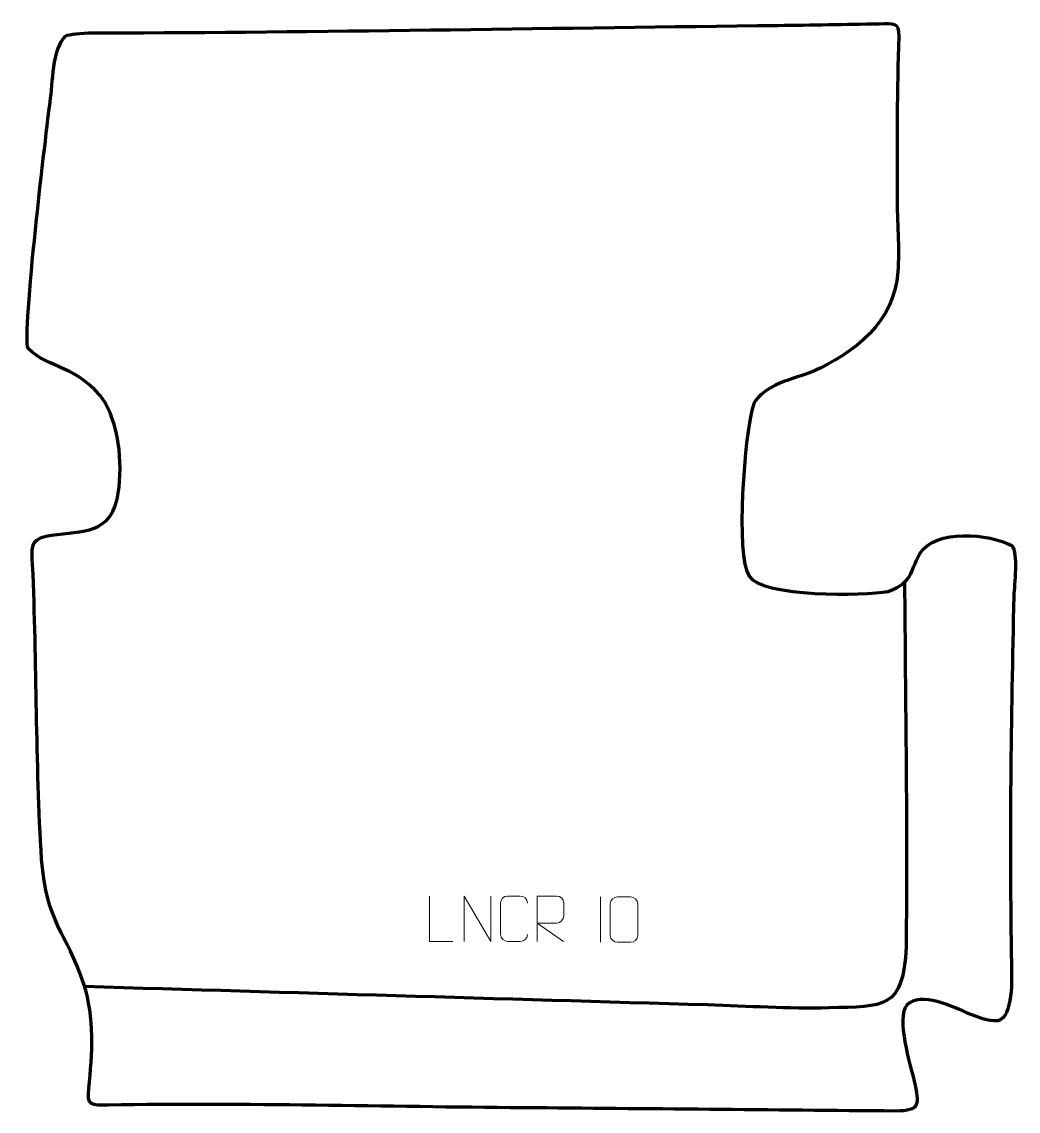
# Model space of a CAD drawing. Header units: millimetres. Extents: x -546 to 2, y 115 to 715.
import ezdxf

# ---------------------------------------------------------------- set-up
doc = ezdxf.new("R2010")
doc.units = ezdxf.units.MM
doc.header["$MEASUREMENT"] = 0
doc.layers.add('layer 2', color=7, linetype='Continuous')
doc.layers.add('layer 3', color=7, linetype='Continuous')

msp = doc.modelspace()

# ---------------------------------------------------------------- linework, layer by layer
at = {"layer": 'layer 2', "color": 142, "lineweight": 158}
msp.add_open_spline([(-60.4427, 406.9791), (-59.9604, 340.0014), (-58.8405, 272.5731), (-59.5811, 205.6322), (-59.5811, 205.6322), (-61.1343, 171.3819), (-71.4867, 172.8464), (-102.1859, 172.0559), (-102.1859, 172.0559), (-124.5564, 171.4799), (-146.5498, 172.9934), (-168.8708, 173.6631), (-168.8708, 173.6631), (-283.2135, 176.96), (-397.5533, 180.3731), (-511.8934, 183.761)], degree=3, knots=[0, 0, 0, 0, 0.2, 0.2, 0.2, 0.2, 0.4, 0.4, 0.4, 0.4, 0.6, 0.6, 0.6, 0.6, 1, 1, 1, 1], dxfattribs=at)
at = {"layer": 'layer 3', "color": 242, "lineweight": 158}
msp.add_open_spline([(-63.6548, 707.096), (-63.3551, 715.21), (-66.3214, 714.2379), (-74.4723, 714.1201), (-74.4723, 714.1201), (-93.0449, 713.8519), (-111.5667, 713.4346), (-130.1667, 713.2274), (-130.1667, 713.2274), (-250.2755, 711.8831), (-370.5815, 709.6457), (-490.6714, 709.1283), (-490.6714, 709.1283), (-497.4516, 709.0991), (-517.7462, 709.7569), (-522.4841, 707.3442), (-522.4841, 707.3442), (-529.6657, 700.1723), (-529.4191, 681.3696), (-530.8679, 671.0552), (-530.8679, 671.0552), (-532.8074, 657.2482), (-546.4897, 542.4293), (-543.0076, 535.3379), (-543.0076, 535.3379), (-532.3201, 524.1661), (-514.7886, 525.9384), (-500.7424, 505.7546), (-500.7424, 505.7546), (-492.2351, 490.3632), (-490.7556, 469.3443), (-493.9078, 452.2736), (-493.9078, 452.2736), (-499.3166, 430.9076), (-516.0844, 435.3953), (-533.2578, 431.8632), (-533.2578, 431.8632), (-542.1997, 430.0242), (-540.9295, 424.1241), (-540.5239, 416.0106), (-540.5239, 416.0106), (-538.1211, 362.0005), (-538.9411, 307.7431), (-535.5933, 253.8229), (-535.5933, 253.8229), (-532.8862, 218.7339), (-522.1567, 214.2886), (-512.3009, 185.0624), (-512.3009, 185.0624), (-506.352, 166.635), (-507.6107, 146.7705), (-509.6113, 127.7974), (-509.6113, 127.7974), (-510.6527, 117.9214), (-508.1734, 118.3113), (-498.8054, 118.4758), (-498.8054, 118.4758), (-423.3698, 119.8), (-346.0407, 117.5301), (-270.4037, 117.0005), (-270.4037, 117.0005), (-202.0592, 116.522), (-133.715, 115.6957), (-65.3775, 115.2289), (-65.3775, 115.2289), (-51.1877, 115.132), (-52.5782, 119.2097), (-55.1156, 131.6489), (-55.1156, 131.6489), (-57.108, 140.0884), (-65.3475, 166.9992), (-59.184, 173.4709), (-59.184, 173.4709), (-51.6478, 181.3839), (-33.4406, 172.4968), (-25.3133, 169.0207), (-25.3133, 169.0207), (-20.0013, 166.788), (-14.8568, 164.6501), (-9.0052, 164.9254), (-9.0052, 164.9254), (-4.8198, 165.8577), (-2.9194, 171.8631), (-2.0827, 178.5009), (-2.0827, 178.5009), (-1.2199, 185.3465), (-1.4883, 192.865), (-1.5487, 196.1853), (-1.5487, 196.1853), (-2.7776, 263.7721), (-1.8795, 331.4091), (-0.2428, 398.997), (-0.2428, 398.997), (0.0118, 404.7935), (2.1489, 422.5902), (-1.3487, 426.7074), (-1.3487, 426.7074), (-13.5786, 433.2047), (-43.5651, 436.0381), (-51.9306, 422.3661), (-51.9306, 422.3661), (-58.053, 411.6051), (-55.385, 406.753), (-69.3877, 401.4868), (-69.3877, 401.4868), (-82.7457, 398.833), (-138.4565, 398.3714), (-146.0219, 409.7848), (-146.0219, 409.7848), (-153.6558, 421.3015), (-148.7703, 488.1076), (-143.4784, 504.8775), (-143.4784, 504.8775), (-137.9854, 515.1878), (-121.5071, 518.5465), (-111.2931, 522.4329), (-111.2931, 522.4329), (-87.7496, 532.9218), (-66.0313, 549.8377), (-64.1074, 577.4405), (-64.1074, 577.4405), (-63.2165, 590.2225), (-64.5084, 605.5875), (-64.5389, 618.8114), (-64.5389, 618.8114), (-64.6066, 648.2573), (-64.6035, 677.6603), (-63.6548, 707.096)], degree=3, knots=[0, 0, 0, 0, 0.03030303, 0.03030303, 0.03030303, 0.03030303, 0.06060606, 0.06060606, 0.06060606, 0.06060606, 0.09090909, 0.09090909, 0.09090909, 0.09090909, 0.12121212, 0.12121212, 0.12121212, 0.12121212, 0.15151515, 0.15151515, 0.15151515, 0.15151515, 0.18181818, 0.18181818, 0.18181818, 0.18181818, 0.21212121, 0.21212121, 0.21212121, 0.21212121, 0.24242424, 0.24242424, 0.24242424, 0.24242424, 0.27272727, 0.27272727, 0.27272727, 0.27272727, 0.3030303, 0.3030303, 0.3030303, 0.3030303, 0.33333333, 0.33333333, 0.33333333, 0.33333333, 0.36363636, 0.36363636, 0.36363636, 0.36363636, 0.39393939, 0.39393939, 0.39393939, 0.39393939, 0.42424242, 0.42424242, 0.42424242, 0.42424242, 0.45454545, 0.45454545, 0.45454545, 0.45454545, 0.48484848, 0.48484848, 0.48484848, 0.48484848, 0.51515152, 0.51515152, 0.51515152, 0.51515152, 0.54545455, 0.54545455, 0.54545455, 0.54545455, 0.57575758, 0.57575758, 0.57575758, 0.57575758, 0.60606061, 0.60606061, 0.60606061, 0.60606061, 0.63636364, 0.63636364, 0.63636364, 0.63636364, 0.66666667, 0.66666667, 0.66666667, 0.66666667, 0.6969697, 0.6969697, 0.6969697, 0.6969697, 0.72727273, 0.72727273, 0.72727273, 0.72727273, 0.75757576, 0.75757576, 0.75757576, 0.75757576, 0.78787879, 0.78787879, 0.78787879, 0.78787879, 0.81818182, 0.81818182, 0.81818182, 0.81818182, 0.84848485, 0.84848485, 0.84848485, 0.84848485, 0.87878788, 0.87878788, 0.87878788, 0.87878788, 0.90909091, 0.90909091, 0.90909091, 0.90909091, 0.93939394, 0.93939394, 0.93939394, 0.93939394, 1, 1, 1, 1], dxfattribs=at)
at = {"layer": 'layer 3', "color": 250, "lineweight": 9}
for points, knots in [([(-309.0743, 208.638), (-309.0743, 208.638), (-322.0234, 208.638), (-322.0234, 208.638), (-322.0234, 208.638), (-322.0234, 208.638), (-322.0234, 233.5916), (-322.0234, 233.5916)], [0, 0, 0, 0, 0.33333333, 0.33333333, 0.33333333, 0.33333333, 1, 1, 1, 1]), ([(-302.8762, 208.6381), (-302.8762, 208.6381), (-302.8762, 233.5916), (-302.8762, 233.5916), (-302.8762, 233.5916), (-302.8762, 233.5916), (-288.2214, 208.6381), (-288.2214, 208.6381), (-288.2214, 208.6381), (-288.2214, 208.6381), (-288.2214, 233.5916), (-288.2214, 233.5916)], [0, 0, 0, 0, 0.25, 0.25, 0.25, 0.25, 0.5, 0.5, 0.5, 0.5, 1, 1, 1, 1]), ([(-268.0306, 212.4776), (-268.1704, 210.1542), (-269.8476, 208.6746), (-271.9953, 208.6638), (-271.9953, 208.6638), (-274.3272, 208.6642), (-276.6591, 208.6642), (-278.9906, 208.6638), (-278.9906, 208.6638), (-280.9156, 208.5584), (-282.8877, 210.4429), (-282.8765, 212.4602), (-282.8765, 212.4602), (-282.8761, 218.2303), (-282.8761, 224), (-282.8765, 229.7693), (-282.8765, 229.7693), (-282.8723, 231.9074), (-281.1256, 233.6266), (-278.9732, 233.6131), (-278.9732, 233.6131), (-276.6475, 233.6131), (-274.3214, 233.6131), (-271.9953, 233.6131), (-271.9953, 233.6131), (-270.0487, 233.6486), (-268.0573, 232.1571), (-268.0306, 229.7195)], [0, 0, 0, 0, 0.125, 0.125, 0.125, 0.125, 0.25, 0.25, 0.25, 0.25, 0.375, 0.375, 0.375, 0.375, 0.5, 0.5, 0.5, 0.5, 0.625, 0.625, 0.625, 0.625, 0.75, 0.75, 0.75, 0.75, 1, 1, 1, 1]), ([(-262.7856, 208.6599), (-262.7856, 208.6599), (-262.7856, 233.6134), (-262.7856, 233.6134), (-262.7856, 233.6134), (-259.1908, 233.6134), (-255.5953, 233.6134), (-252.0001, 233.6134), (-252.0001, 233.6134), (-249.6748, 233.5757), (-248.1175, 232.0857), (-248.1216, 229.7193), (-248.1216, 229.7193), (-248.122, 227.6838), (-248.122, 224.6244), (-248.1216, 222.5884), (-248.1216, 222.5884), (-248.1281, 220.7129), (-249.9404, 218.7711), (-251.9499, 218.752), (-251.9499, 218.752), (-251.9499, 218.752), (-262.7856, 218.752), (-262.7856, 218.752), (-262.7856, 218.752), (-262.7856, 218.752), (-248.1309, 208.6599), (-248.1309, 208.6599)], [0, 0, 0, 0, 0.125, 0.125, 0.125, 0.125, 0.25, 0.25, 0.25, 0.25, 0.375, 0.375, 0.375, 0.375, 0.5, 0.5, 0.5, 0.5, 0.625, 0.625, 0.625, 0.625, 0.75, 0.75, 0.75, 0.75, 1, 1, 1, 1]), ([(-218.4898, 233.1491), (-216.1237, 233.1491), (-213.7572, 233.1491), (-211.3907, 233.1491), (-211.3907, 233.1491), (-209.4102, 233.1847), (-207.3842, 231.6904), (-207.3571, 229.2483), (-207.3571, 229.2483), (-207.3575, 223.4909), (-207.3575, 217.7331), (-207.3571, 211.9749), (-207.3571, 211.9749), (-207.4992, 209.6473), (-209.2056, 208.165), (-211.3907, 208.1542), (-211.3907, 208.1542), (-213.7631, 208.1546), (-216.1355, 208.1546), (-218.5075, 208.1542), (-218.5075, 208.1542), (-220.466, 208.0486), (-222.4724, 209.9365), (-222.461, 211.9575), (-222.461, 211.9575), (-222.4606, 217.7381), (-222.4606, 223.5184), (-222.461, 229.2982), (-222.461, 229.2982), (-222.4567, 231.4402), (-220.6796, 233.1627), (-218.4898, 233.1491)], [0, 0, 0, 0, 0.11111111, 0.11111111, 0.11111111, 0.11111111, 0.22222222, 0.22222222, 0.22222222, 0.22222222, 0.33333333, 0.33333333, 0.33333333, 0.33333333, 0.44444444, 0.44444444, 0.44444444, 0.44444444, 0.55555556, 0.55555556, 0.55555556, 0.55555556, 0.66666667, 0.66666667, 0.66666667, 0.66666667, 0.77777778, 0.77777778, 0.77777778, 0.77777778, 1, 1, 1, 1])]:
    msp.add_open_spline(points, degree=3, knots=knots, dxfattribs=at)
msp.add_open_spline([(-227.9091, 233.1369), (-227.9091, 233.1369), (-227.9091, 208.1628), (-227.9091, 208.1628)], degree=3, dxfattribs=at)

doc.saveas('drawing.dxf')
